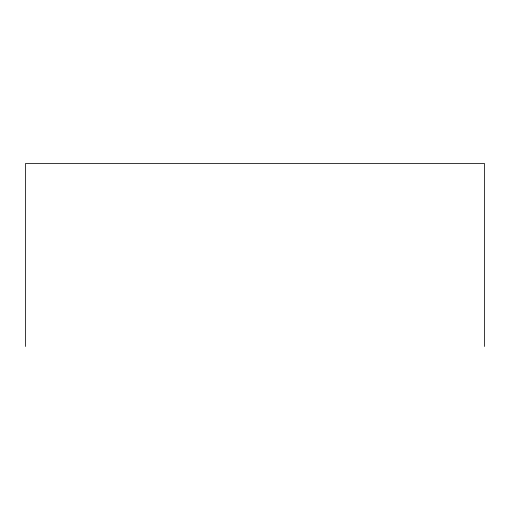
<?xml version="1.0" encoding="UTF-8"?>
<svg xmlns="http://www.w3.org/2000/svg" width="510" height="510" viewBox="0 0 510 510"><rect width="100%" height="100%" fill="white"/><g stroke="black" fill="none" stroke-linecap="round" stroke-linejoin="round"><path stroke-width="0.76" d="M484.5 346.481L484.5 163.519L25.5 163.519L25.5 346.481"/></g></svg>
